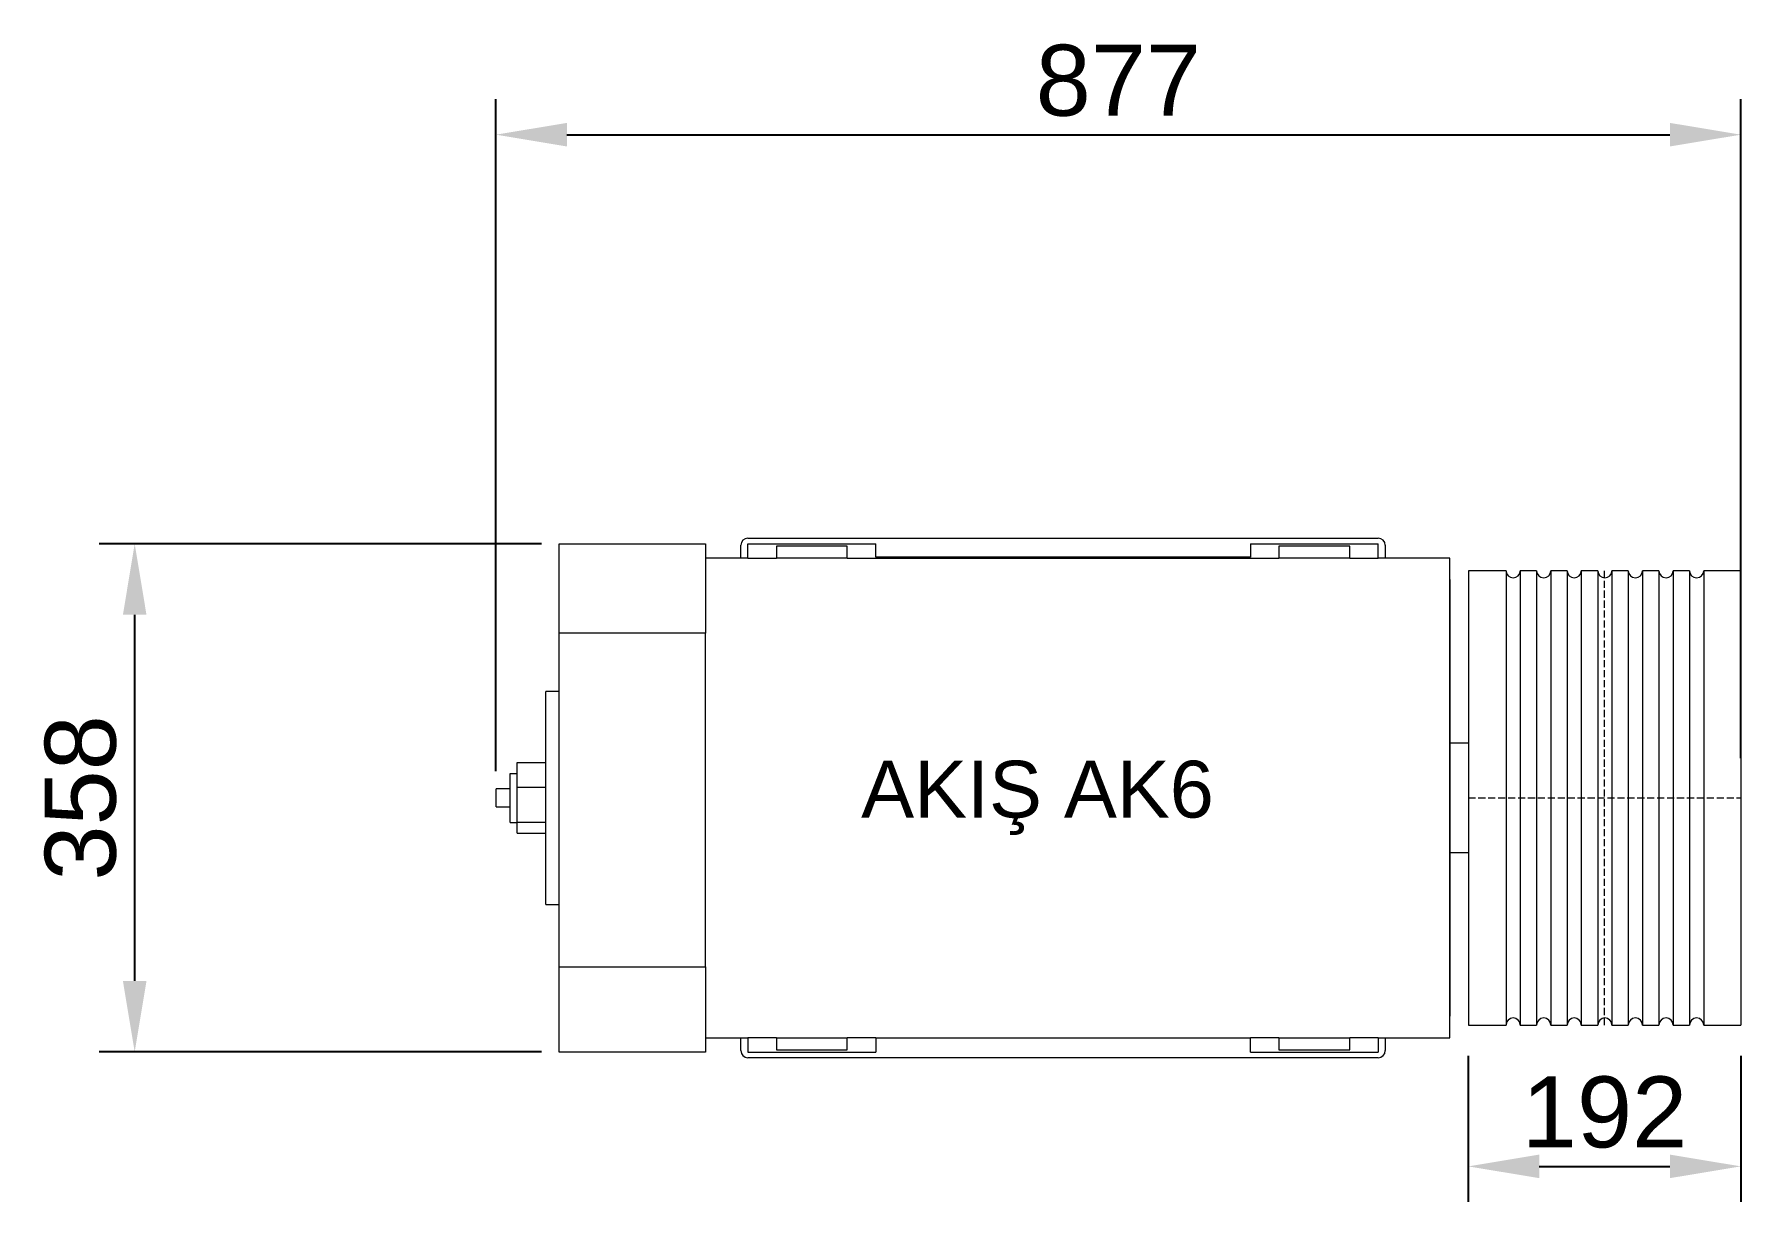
# Model space of a CAD drawing. Header units: millimetres. Extents: x 5474 to 6677, y 1874 to 2697.
import ezdxf

# ---------------------------------------------------------------- set-up
doc = ezdxf.new("R2010")
doc.units = ezdxf.units.MM
doc.linetypes.add('DASHED', pattern=[7, 5, -2, 0])
doc.layers.add('Eksen Çizgileri ve Görünmezler', color=251, linetype='DASHED', lineweight=5)
doc.layers.add('Makine Motor Grubu', color=144, linetype='Continuous', lineweight=5)
doc.styles.get("Standard").update_dxf_attribs({"font": 'arial.ttf'})
doc.dimstyles.new('M', dxfattribs={"dimscale": 20, "dimtxt": 2.5, "dimasz": 2.5, "dimexe": 1.25, "dimexo": 0.625, "dimtad": 1, "dimdsep": 46, "dimtxsty": 'Standard', "dimcen": 2.5, "dimclrd": 60, "dimclre": 60, "dimadec": 0, "dimazin": 0, "dimtfac": 1, "dimtofl": 0, "dimtmove": 0, "dimatfit": 3, "dimfxl": 1, "dimarcsym": 0})

# ---------------------------------------------------------------- blocks, each defined once
blk = doc.blocks.new('AKIŞ AK6')
at = {"layer": 'Eksen Çizgileri ve Görünmezler'}
for p, q in [((59863.9, 1159.9), (59863.9, 1479.9)), ((59767.9, 1319.9), (59959.9, 1319.9))]:
    blk.add_line(p, q, dxfattribs=at)
at = {"layer": 'Makine Motor Grubu'}
for p, q in [((59127.4, 1498.9), (59230.4, 1498.9)), ((59127.4, 1435.9), (59127.4, 1498.9)), ((59230.4, 1498.9), (59230.4, 1435.9)), ((59255.4, 1488.9), (59255.4, 1497.9)), ((59260.4, 1502.9), (59704.4, 1502.9)), ((59260.4, 1498.9), (59350.4, 1498.9)), ((59260.4, 1488.7), (59260.4, 1498.9)), ((59330.4, 1497.3), (59280.4, 1497.3)), ((59280.4, 1497.3), (59280.4, 1488.7)), ((59330.4, 1488.7), (59330.4, 1497.3)), ((59350.4, 1489.6), (59350.4, 1498.9)), ((59614.4, 1498.9), (59704.4, 1498.9)), ((59614.4, 1498.9), (59614.4, 1489.6)), ((59684.4, 1497.3), (59634.4, 1497.3)), ((59634.4, 1497.3), (59634.4, 1488.7)), ((59684.4, 1488.7), (59684.4, 1497.3)), ((59704.4, 1488.7), (59704.4, 1498.9)), ((59709.4, 1497.9), (59709.4, 1488.9)), ((59260.4, 1488.9), (59230.4, 1488.9)), ((59260.4, 1488.7), (59280.4, 1488.7)), ((59330.4, 1488.9), (59280.4, 1488.9)), ((59330.4, 1488.7), (59634.4, 1488.7)), ((59614.4, 1489.6), (59350.4, 1489.6)), ((59684.4, 1488.9), (59634.4, 1488.9)), ((59684.4, 1488.7), (59704.4, 1488.7)), ((59754.8, 1488.9), (59704.4, 1488.9)), ((59754.8, 1150.9), (59754.8, 1488.9)), ((59754.8, 1473.8), (59754.8, 1166.1)), ((59230.4, 1435.9), (59127.4, 1435.9)), ((59127.4, 1200.9), (59127.4, 1435.9)), ((59230.4, 1319.9), (59230.4, 1435.9)), ((59127.4, 1394.9), (59117.9, 1394.9)), ((59117.9, 1244.9), (59117.9, 1394.9)), ((59767.9, 1358.4), (59754.8, 1358.4)), ((59092.9, 1337.2), (59097.9, 1337.2)), ((59092.9, 1302.6), (59092.9, 1337.2)), ((59097.9, 1337.2), (59097.9, 1344.8)), ((59097.9, 1344.8), (59117.9, 1344.8)), ((59097.9, 1302.6), (59097.9, 1337.2)), ((59092.9, 1326.4), (59082.9, 1326.4)), ((59082.9, 1313.5), (59082.9, 1326.4)), ((59097.9, 1327.5), (59117.9, 1327.5)), ((59082.9, 1313.5), (59092.9, 1313.5)), ((59230.4, 1200.9), (59230.4, 1319.9)), ((59092.9, 1302.6), (59097.9, 1302.6)), ((59097.9, 1302.7), (59117.9, 1302.7)), ((59097.9, 1295), (59097.9, 1302.6)), ((59097.9, 1295), (59117.9, 1295)), ((59754.8, 1281.4), (59767.9, 1281.4)), ((59117.9, 1244.9), (59127.4, 1244.9)), ((59127.4, 1200.9), (59230.4, 1200.9)), ((59127.4, 1140.9), (59127.4, 1200.9)), ((59230.4, 1200.9), (59230.4, 1140.9)), ((59230.4, 1150.9), (59260.4, 1150.9)), ((59255.4, 1141.9), (59255.4, 1150.9)), ((59260.4, 1151.1), (59280.4, 1151.1)), ((59260.4, 1151.1), (59260.4, 1140.9)), ((59280.4, 1151.1), (59280.4, 1142.5)), ((59280.4, 1150.9), (59330.4, 1150.9)), ((59280.4, 1142.5), (59330.4, 1142.5)), ((59330.4, 1151.1), (59350.4, 1151.1)), ((59330.4, 1142.5), (59330.4, 1151.1)), ((59350.4, 1151.1), (59350.4, 1140.9)), ((59350.4, 1150.9), (59614.4, 1150.9)), ((59614.4, 1151.1), (59634.4, 1151.1)), ((59614.4, 1140.9), (59614.4, 1151.1)), ((59634.4, 1151.1), (59634.4, 1142.5)), ((59634.4, 1150.9), (59684.4, 1150.9)), ((59634.4, 1142.5), (59684.4, 1142.5)), ((59684.4, 1151.1), (59704.4, 1151.1)), ((59684.4, 1142.5), (59684.4, 1151.1)), ((59704.4, 1151.1), (59704.4, 1140.9)), ((59704.4, 1150.9), (59754.8, 1150.9)), ((59709.4, 1150.9), (59709.4, 1141.9)), ((59230.4, 1140.9), (59127.4, 1140.9)), ((59260.4, 1140.9), (59350.4, 1140.9)), ((59704.4, 1136.9), (59260.4, 1136.9)), ((59614.4, 1140.9), (59704.4, 1140.9))]:
    blk.add_line(p, q, dxfattribs=at)
at = {"layer": 'Makine Motor Grubu', "color": 41, "true_color": 0xf4ee51}
for p, q in [((59794.5, 1479.9), (59767.9, 1479.9)), ((59767.9, 1479.9), (59767.9, 1159.9)), ((59794.5, 1479.9), (59794.5, 1159.9)), ((59816, 1479.9), (59804.5, 1479.9)), ((59804.5, 1479.9), (59804.5, 1159.9)), ((59816, 1479.9), (59816, 1159.9)), ((59837.5, 1479.9), (59826, 1479.9)), ((59826, 1479.9), (59826, 1159.9)), ((59837.5, 1479.9), (59837.5, 1159.9)), ((59859.1, 1479.9), (59847.5, 1479.9)), ((59847.5, 1479.9), (59847.5, 1159.9)), ((59859.1, 1479.9), (59859.1, 1159.9)), ((59880.6, 1479.9), (59869.1, 1479.9)), ((59869.1, 1479.9), (59869.1, 1159.9)), ((59880.6, 1479.9), (59880.6, 1159.9)), ((59902.2, 1479.9), (59890.6, 1479.9)), ((59890.6, 1479.9), (59890.6, 1159.9)), ((59902.2, 1479.9), (59902.2, 1159.9)), ((59923.7, 1479.9), (59912.2, 1479.9)), ((59912.2, 1479.9), (59912.2, 1159.9)), ((59923.7, 1479.9), (59923.7, 1159.9)), ((59959.9, 1479.9), (59933.7, 1479.9)), ((59933.7, 1479.9), (59933.7, 1159.9)), ((59959.9, 1479.9), (59959.9, 1159.9)), ((59767.9, 1159.9), (59794.5, 1159.9)), ((59804.5, 1159.9), (59816, 1159.9)), ((59826, 1159.9), (59837.5, 1159.9)), ((59847.5, 1159.9), (59859.1, 1159.9)), ((59869.1, 1159.9), (59880.6, 1159.9)), ((59890.6, 1159.9), (59902.2, 1159.9)), ((59912.2, 1159.9), (59923.7, 1159.9)), ((59933.7, 1159.9), (59959.9, 1159.9))]:
    blk.add_line(p, q, dxfattribs=at)
at = {"layer": 'Makine Motor Grubu'}
for centre, start, end in [((59260.4, 1497.9), 90, 180), ((59704.4, 1497.9), 0, 90), ((59260.4, 1141.9), 180, 270), ((59704.4, 1141.9), 270, 0)]:
    blk.add_arc(centre, 5, start, end, dxfattribs=at)
at = {"layer": 'Makine Motor Grubu', "color": 41, "true_color": 0xf4ee51}
for centre, start, end in [((59799.5, 1479.9), 180, 0), ((59821, 1479.9), 180, 0), ((59842.5, 1479.9), 180, 0), ((59864.1, 1479.9), 180, 0), ((59885.6, 1479.9), 180, 0), ((59907.2, 1479.9), 180, 0), ((59928.7, 1479.9), 180, 0), ((59799.5, 1159.9), 0, 180), ((59821, 1159.9), 0, 180), ((59842.5, 1159.9), 0, 180), ((59864.1, 1159.9), 0, 180), ((59885.6, 1159.9), 0, 180), ((59907.2, 1159.9), 0, 180), ((59928.7, 1159.9), 0, 180)]:
    blk.add_arc(centre, 5, start, end, dxfattribs=at)
at = {"insert": (59464.4, 1319.9), "char_height": 40, "attachment_point": 5}
blk.add_mtext_dynamic_manual_height_columns('AKIŞ AK6', width=300.077, gutter_width=12.5, heights=[0], dxfattribs=at)
blk = doc.blocks.new('*D5')
at = {"color": 60, "linetype": 'ByBlock', "lineweight": -2, "transparency": 16777216}
for p, q in [((5831.5, 2337.5), (5520, 2337.5)), ((5545, 2029.5), (5545, 2287.5)), ((5831.5, 1979.5), (5520, 1979.5))]:
    blk.add_line(p, q, dxfattribs=at)
at = {"color": 60, "transparency": 16777216}
for points in [[(5536.7, 2287.5), (5553.3, 2287.5), (5545, 2337.5)], [(5536.7, 2029.5), (5553.3, 2029.5), (5545, 1979.5)]]:
    blk.add_solid(points, dxfattribs=at)
at = {"layer": 'Defpoints', "color": 0, "transparency": 16777216}
for p in [(5545, 2337.5), (5844, 2337.5), (5844, 1979.5)]:
    blk.add_point(p, dxfattribs=at)
at = {"color": 0, "transparency": 16777216, "insert": (5507, 2158.5), "char_height": 50, "attachment_point": 5, "rotation": 90}
blk.add_mtext('358', dxfattribs=at)
blk = doc.blocks.new('*D6')
at = {"color": 60, "linetype": 'ByBlock', "lineweight": -2, "transparency": 16777216}
for p, q in [((6484.5, 1976.8), (6484.5, 1873.9)), ((6676.5, 1976.8), (6676.5, 1873.9)), ((6534.5, 1898.9), (6626.5, 1898.9))]:
    blk.add_line(p, q, dxfattribs=at)
at = {"color": 60, "transparency": 16777216}
for points in [[(6534.5, 1907.2), (6534.5, 1890.6), (6484.5, 1898.9)], [(6626.5, 1907.2), (6626.5, 1890.6), (6676.5, 1898.9)]]:
    blk.add_solid(points, dxfattribs=at)
at = {"layer": 'Defpoints', "color": 0, "transparency": 16777216}
for p in [(6484.5, 1989.3), (6676.5, 1989.3), (6676.5, 1898.9)]:
    blk.add_point(p, dxfattribs=at)
at = {"color": 0, "transparency": 16777216, "insert": (6580.5, 1936.9), "char_height": 50, "attachment_point": 5}
blk.add_mtext('192', dxfattribs=at)
blk = doc.blocks.new('*D7')
at = {"color": 60, "linetype": 'ByBlock', "lineweight": -2, "transparency": 16777216}
for p, q in [((5799.5, 2177.4), (5799.5, 2650.7)), ((6676.5, 2186.4), (6676.5, 2650.7)), ((5849.5, 2625.7), (6626.5, 2625.7))]:
    blk.add_line(p, q, dxfattribs=at)
at = {"color": 60, "transparency": 16777216}
for points in [[(5849.5, 2634), (5849.5, 2617.4), (5799.5, 2625.7)], [(6626.5, 2634), (6626.5, 2617.4), (6676.5, 2625.7)]]:
    blk.add_solid(points, dxfattribs=at)
at = {"layer": 'Defpoints', "color": 0, "transparency": 16777216}
for p in [(6676.5, 2625.7), (5799.5, 2164.9), (6676.5, 2173.9)]:
    blk.add_point(p, dxfattribs=at)
at = {"color": 0, "transparency": 16777216, "insert": (6238, 2663.7), "char_height": 50, "attachment_point": 5}
blk.add_mtext('877', dxfattribs=at)

msp = doc.modelspace()

# ---------------------------------------------------------------- block references
msp.add_blockref('AKIŞ AK6', (-53283.365, 838.572))

# ---------------------------------------------------------------- dimensions: what is measured, and where the dimension line sits
for base, p1, p2, picture, middle in [((6676.53, 2625.691), (5799.53, 2164.934), (6676.53, 2173.866), '*D7', (6238.03, 2663.72)), ((6676.527, 1898.899), (6484.527, 1989.251), (6676.527, 1989.251), '*D6', (6580.527, 1936.928))]:
    dim = msp.add_linear_dim(base=base, p1=p1, p2=p2, dimstyle='M')
    dim.commit()
    dim.dimension.update_dxf_attribs({"geometry": picture, "text_midpoint": middle})
dim = msp.add_linear_dim(base=(5545.009, 2337.482), p1=(5844.03, 1979.482), p2=(5844.03, 2337.482), angle=90, dimstyle='M')
dim.commit()
dim.dimension.update_dxf_attribs({"geometry": '*D5', "text_midpoint": (5506.964, 2158.482)})

doc.saveas('drawing.dxf')
